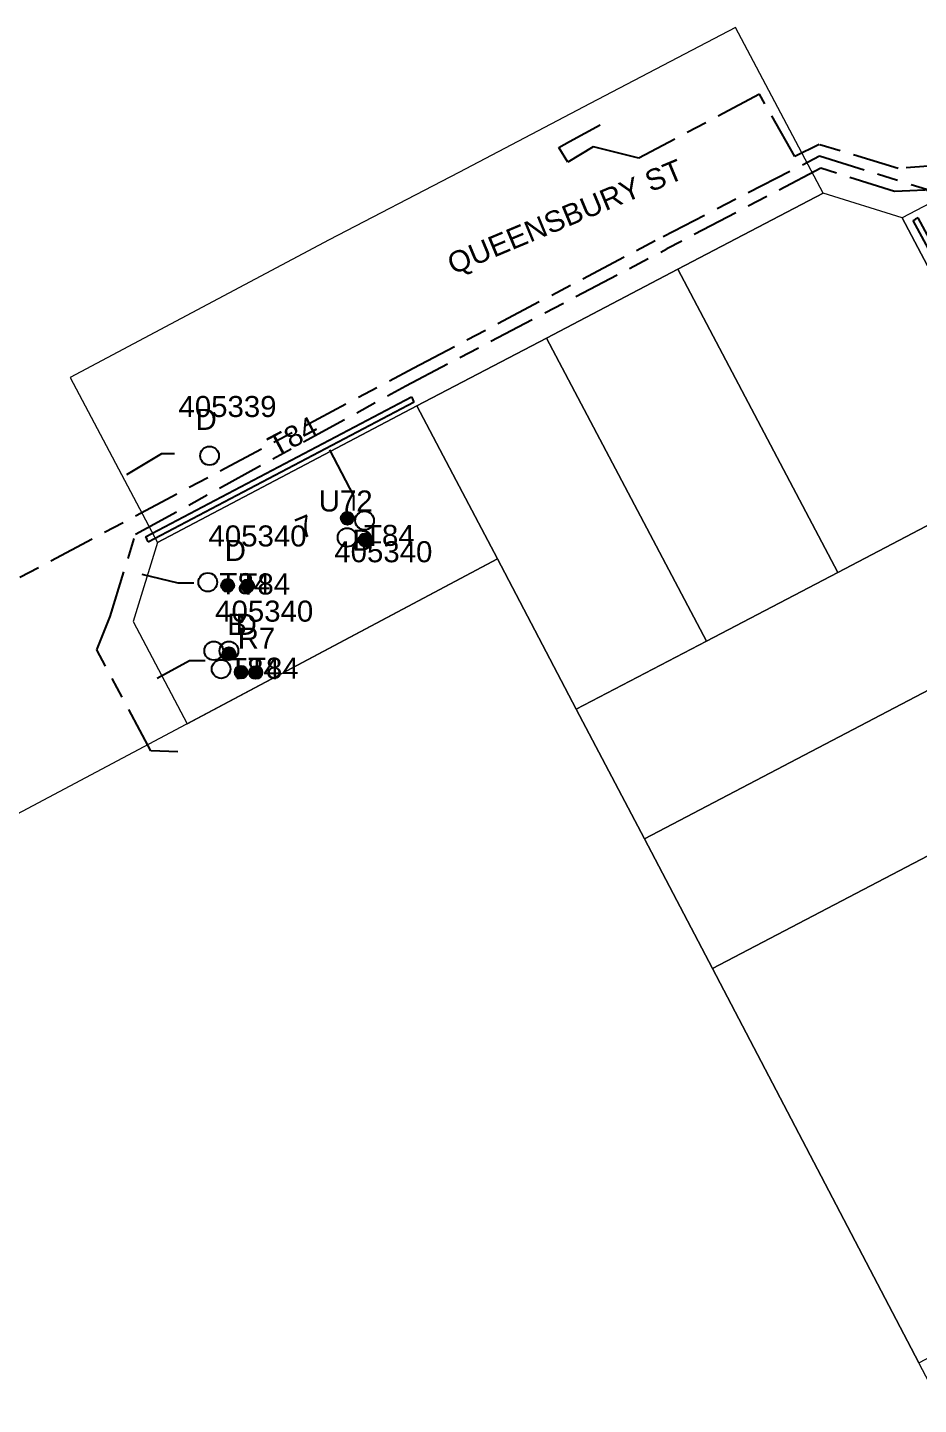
# Model space of a CAD drawing. Header units: metres. Extents: x 303173 to 305738, y 6269065 to 6269981.
# Drawn here: x 303342.9 to 303419.1, y 6269751.9 to 6269869.6 of the extents above; entities that cross this region are included whole.
import ezdxf
from ezdxf.enums import TextEntityAlignment as Align

# ---------------------------------------------------------------- set-up
doc = ezdxf.new("R2010")
doc.units = ezdxf.units.M
doc.linetypes.add('Cable Exist UG', pattern=[8.2, 4, -1.2, 1.8, -1.2])
doc.layers.add('Cadastre Land Parcels_SP_EXT', color=7, linetype='Continuous', lineweight=5, transparency=0.7)
doc.layers.add('Cadastre Roads_SP_EXT', color=7, linetype='Continuous', lineweight=5, transparency=0.7)
for name, color, linetype in [('Duct_SP_EXT', 7, 'Continuous'), ('Mains_HV_EXT', 7, 'Continuous'), ('Mains_LV_EXT', 7, 'Continuous')]:
    doc.layers.add(name, color=color, linetype=linetype)
doc.layers.add('Features_HIDE', color=7, linetype='Continuous', plot=False)
doc.styles.get("Standard").update_dxf_attribs({"font": 'arial.ttf'})

# ---------------------------------------------------------------- blocks, each defined once
blk = doc.blocks.new('DUCT_EXT')
blk.add_circle((0, 0.8), 0.8)
at = {"flags": 1}
blk.add_attdef('Z', (0, 0), '', height=0.2, dxfattribs=at)
at = {"flags": 9}
for tag, p in [('DUCT_CODE', (0, 0)), ('XSECT_TYPE', (0, -0.2)), ('STATE', (0, -0.6)), ('FB_REFERENCE', (0, -0.4)), ('NOTES', (0, -0.8))]:
    blk.add_attdef(tag, text='', height=0.2, dxfattribs=at).set_placement(p, align=Align.MIDDLE_LEFT)
blk = doc.blocks.new('CABLE_LARGE_EXT')
h = blk.add_hatch(color=256)
edge = h.paths.add_edge_path()
edge.add_arc((0, 0.55), 0.55, 0, 360)
blk.add_circle((0, 0.55), 0.55)
at = {"flags": 1}
blk.add_attdef('Z', (0, 0), '', height=0.2, dxfattribs=at)
at = {"flags": 9}
for tag, p in [('COND_CODE', (0, 0)), ('STATE', (0, -0.4)), ('XSECT_SIZE', (0, -0.6)), ('FB_REFERENCE', (0, -0.2)), ('NOTES', (0, -0.8))]:
    blk.add_attdef(tag, text='', height=0.2, dxfattribs=at).set_placement(p, align=Align.MIDDLE_LEFT)

msp = doc.modelspace()

# ---------------------------------------------------------------- linework, layer by layer
at = {"layer": 'Cadastre Land Parcels_SP_EXT', "linetype": 'Continuous'}
for points in [[(303429.02, 6269831.84), (303417.68, 6269853.33), (303410.9, 6269855.43), (303398.48, 6269848.93), (303412.16, 6269823.01), (303429.02, 6269831.84)], [(303412.16, 6269823.01), (303398.48, 6269848.93), (303387.25, 6269843.05), (303400.93, 6269817.13), (303412.16, 6269823.01)], [(303400.93, 6269817.13), (303387.25, 6269843.05), (303376.15, 6269837.26), (303379.24, 6269831.41), (303383.07, 6269824.16), (303389.8, 6269811.32), (303400.93, 6269817.13)], [(303383.07, 6269824.16), (303379.24, 6269831.41), (303376.15, 6269837.26), (303353.98, 6269825.56), (303351.89, 6269818.8), (303356.51, 6269810.05), (303383.07, 6269824.16)], [(303434.87, 6269820.77), (303429.02, 6269831.84), (303412.16, 6269823.01), (303400.93, 6269817.13), (303389.8, 6269811.32), (303395.62, 6269800.22), (303434.87, 6269820.77)], [(303398.37, 6269718.14), (303429.88, 6269734.85), (303424.91, 6269744.34), (303419.1, 6269755.43), (303401.44, 6269789.13), (303395.62, 6269800.22), (303389.8, 6269811.32), (303383.07, 6269824.16), (303205.08, 6269729.58), (303237.57, 6269668.29), (303241.08, 6269661.68), (303252.25, 6269640.62), (303398.37, 6269718.14)], [(303440.72, 6269809.69), (303434.87, 6269820.77), (303395.62, 6269800.22), (303401.44, 6269789.13), (303440.72, 6269809.69)], [(303458.48, 6269776.07), (303440.72, 6269809.69), (303401.44, 6269789.13), (303419.1, 6269755.43), (303458.48, 6269776.07)]]:
    msp.add_lwpolyline(points, close=True, dxfattribs=at)
at = {"layer": 'Cadastre Roads_SP_EXT', "linetype": 'Continuous'}
for points in [[(303376.15, 6269837.26), (303387.25, 6269843.05), (303398.48, 6269848.93), (303410.9, 6269855.43), (303403.41, 6269869.61), (303390.98, 6269863.1), (303379.75, 6269857.22), (303368.66, 6269851.44), (303346.52, 6269839.69), (303353.98, 6269825.56), (303376.15, 6269837.26)], [(303484.35, 6269761.41), (303478.52, 6269772.43), (303472.68, 6269783.51), (303466.83, 6269794.58), (303460.91, 6269805.79), (303455.01, 6269816.95), (303449.12, 6269828.12), (303443.22, 6269839.28), (303431.88, 6269860.77), (303417.68, 6269853.33), (303429.02, 6269831.84), (303434.87, 6269820.77), (303440.72, 6269809.69), (303458.48, 6269776.07), (303464.32, 6269765), (303470.18, 6269753.9), (303484.35, 6269761.41)]]:
    msp.add_lwpolyline(points, close=True, dxfattribs=at)
at = {"layer": 'Duct_SP_EXT'}
for p, q in [((303418.61, 6269853.1), (303418.82, 6269853.21)), ((303430.47, 6269831.12), (303418.61, 6269853.1)), ((303419.03, 6269853.33), (303418.82, 6269853.21)), ((303430.89, 6269831.35), (303419.03, 6269853.33)), ((303352.95, 6269826.06), (303375.71, 6269838.03)), ((303353.17, 6269825.64), (303375.94, 6269837.6)), ((303375.71, 6269838.03), (303375.82, 6269837.81)), ((303375.94, 6269837.6), (303375.82, 6269837.81)), ((303352.95, 6269826.06), (303353.06, 6269825.85)), ((303353.17, 6269825.64), (303353.06, 6269825.85))]:
    msp.add_line(p, q, dxfattribs=at)
for points in [[(303355.42, 6269833.14), (303354.33, 6269833.14), (303351.33, 6269831.36)], [(303370.78, 6269828.3), (303370.78, 6269829.56), (303368.71, 6269833.5)], [(303357.1, 6269822.09), (303355.74, 6269822.09), (303352.68, 6269822.84)], [(303358.07, 6269815.46), (303356.71, 6269815.46), (303353.95, 6269813.94)]]:
    msp.add_lwpolyline(points, dxfattribs=at)
at = {"layer": 'Mains_HV_EXT', "linetype": 'Cable Exist UG'}
msp.add_lwpolyline([(303305.92, 6269794.58), (303307.08, 6269796.44), (303304.11, 6269802.51), (303304.11, 6269802.51), (303330.37, 6269816.3), (303375.84, 6269840.48), (303397.22, 6269851.74), (303397.22, 6269851.74), (303410.6, 6269858.63), (303419.76, 6269855.78), (303431.72, 6269833.19), (303437.54, 6269822.16), (303437.54, 6269822.16), (303443.41, 6269811.07), (303459.09, 6269781.42), (303450.84, 6269776.65), (303450.33, 6269774.89)], dxfattribs=at)
at = {"layer": 'Mains_LV_EXT', "linetype": 'Cable Exist UG'}
for points in [[(303450.33, 6269774.89), (303450.92, 6269777.7), (303459.5, 6269782.52), (303459.5, 6269782.52), (303444.3, 6269811.54), (303439.44, 6269820.74), (303440.22, 6269823.54), (303440.22, 6269823.54), (303434.38, 6269834.58), (303422.01, 6269857.9), (303417.34, 6269857.56), (303410.57, 6269859.61), (303408.5, 6269858.57), (303405.46, 6269863.9), (303405.46, 6269863.9), (303395.15, 6269858.43), (303391.23, 6269859.41), (303389.07, 6269858.1), (303388.31, 6269859.35), (303389.22, 6269859.87), (303391.84, 6269861.28)], [(303436.58, 6269821.56), (303437.22, 6269824.92), (303437.22, 6269824.92), (303432.6, 6269833.66), (303420.92, 6269855.77), (303417.02, 6269855.59), (303417.02, 6269855.59), (303410.7, 6269857.57), (303397.55, 6269850.68)], [(303355.72, 6269807.66), (303353.4, 6269807.76), (303353.4, 6269807.76), (303348.78, 6269816.4), (303349.92, 6269819.23), (303349.92, 6269819.23), (303352.1, 6269826.27), (303375.23, 6269838.98), (303397.55, 6269850.68)]]:
    msp.add_lwpolyline(points, dxfattribs=at)

# ---------------------------------------------------------------- block references
at = {"layer": 'Duct_SP_EXT'}
for name, p in [('DUCT_EXT', (303358.43, 6269832.19)), ('DUCT_EXT', (303358.28, 6269821.37)), ('CABLE_LARGE_EXT', (303359.98, 6269821.35)), ('CABLE_LARGE_EXT', (303361.69, 6269821.32)), ('DUCT_EXT', (303358.79, 6269815.51)), ('DUCT_EXT', (303360.09, 6269815.51)), ('CABLE_LARGE_EXT', (303360.09, 6269815.51)), ('DUCT_EXT', (303359.42, 6269813.95)), ('CABLE_LARGE_EXT', (303361.13, 6269813.93)), ('CABLE_LARGE_EXT', (303362.39, 6269813.9))]:
    msp.add_blockref(name, p, dxfattribs=at)
for name, p, rotation in [('CABLE_LARGE_EXT', (303369.67, 6269827.64), 270.0317440394799), ('DUCT_EXT', (303370.89, 6269827.46), 269.0231747638807), ('DUCT_EXT', (303369.39, 6269826), 269.9999999999998), ('CABLE_LARGE_EXT', (303371.18, 6269825.79), 270.0317440394799)]:
    msp.add_blockref(name, p, dxfattribs=dict(at, rotation=rotation))

# ---------------------------------------------------------------- texts
at = {"layer": 'Cadastre Land Parcels_SP_EXT'}
msp.add_text('7', height=1.8, rotation=22.7482, dxfattribs=at).set_placement((303366.27, 6269825.83))
at = {"layer": 'Cadastre Roads_SP_EXT'}
msp.add_text('QUEENSBURY ST', height=1.8, rotation=22.6594, dxfattribs=at).set_placement((303379.26, 6269848.46))
at = {"layer": 'Duct_SP_EXT'}
for s, p in [('405339', (303355.77, 6269836.3)), ('D', (303357.23, 6269835.2)), ('U72', (303367.77, 6269828.22)), ('405340', (303358.34, 6269825.23)), ('D', (303370.65, 6269824.88)), ('T84', (303371.64, 6269825.28)), ('D', (303359.73, 6269823.99)), ('405340', (303369.1, 6269823.88)), ('T84', (303359.28, 6269821.15)), ('T84', (303360.99, 6269821.12)), ('405340', (303358.91, 6269818.8)), ('B', (303359.94, 6269817.67)), ('D', (303360.66, 6269817.67)), ('R7', (303360.84, 6269816.49)), ('T84', (303360.11, 6269813.88)), ('T84', (303361.72, 6269813.92))]:
    msp.add_text(s, height=1.8, dxfattribs=at).set_placement(p)
at = {"layer": 'Features_HIDE'}
msp.add_text('T84', height=1.8, rotation=27.8827, dxfattribs=at).set_placement((303364.06, 6269832.84))

doc.saveas('drawing.dxf')
